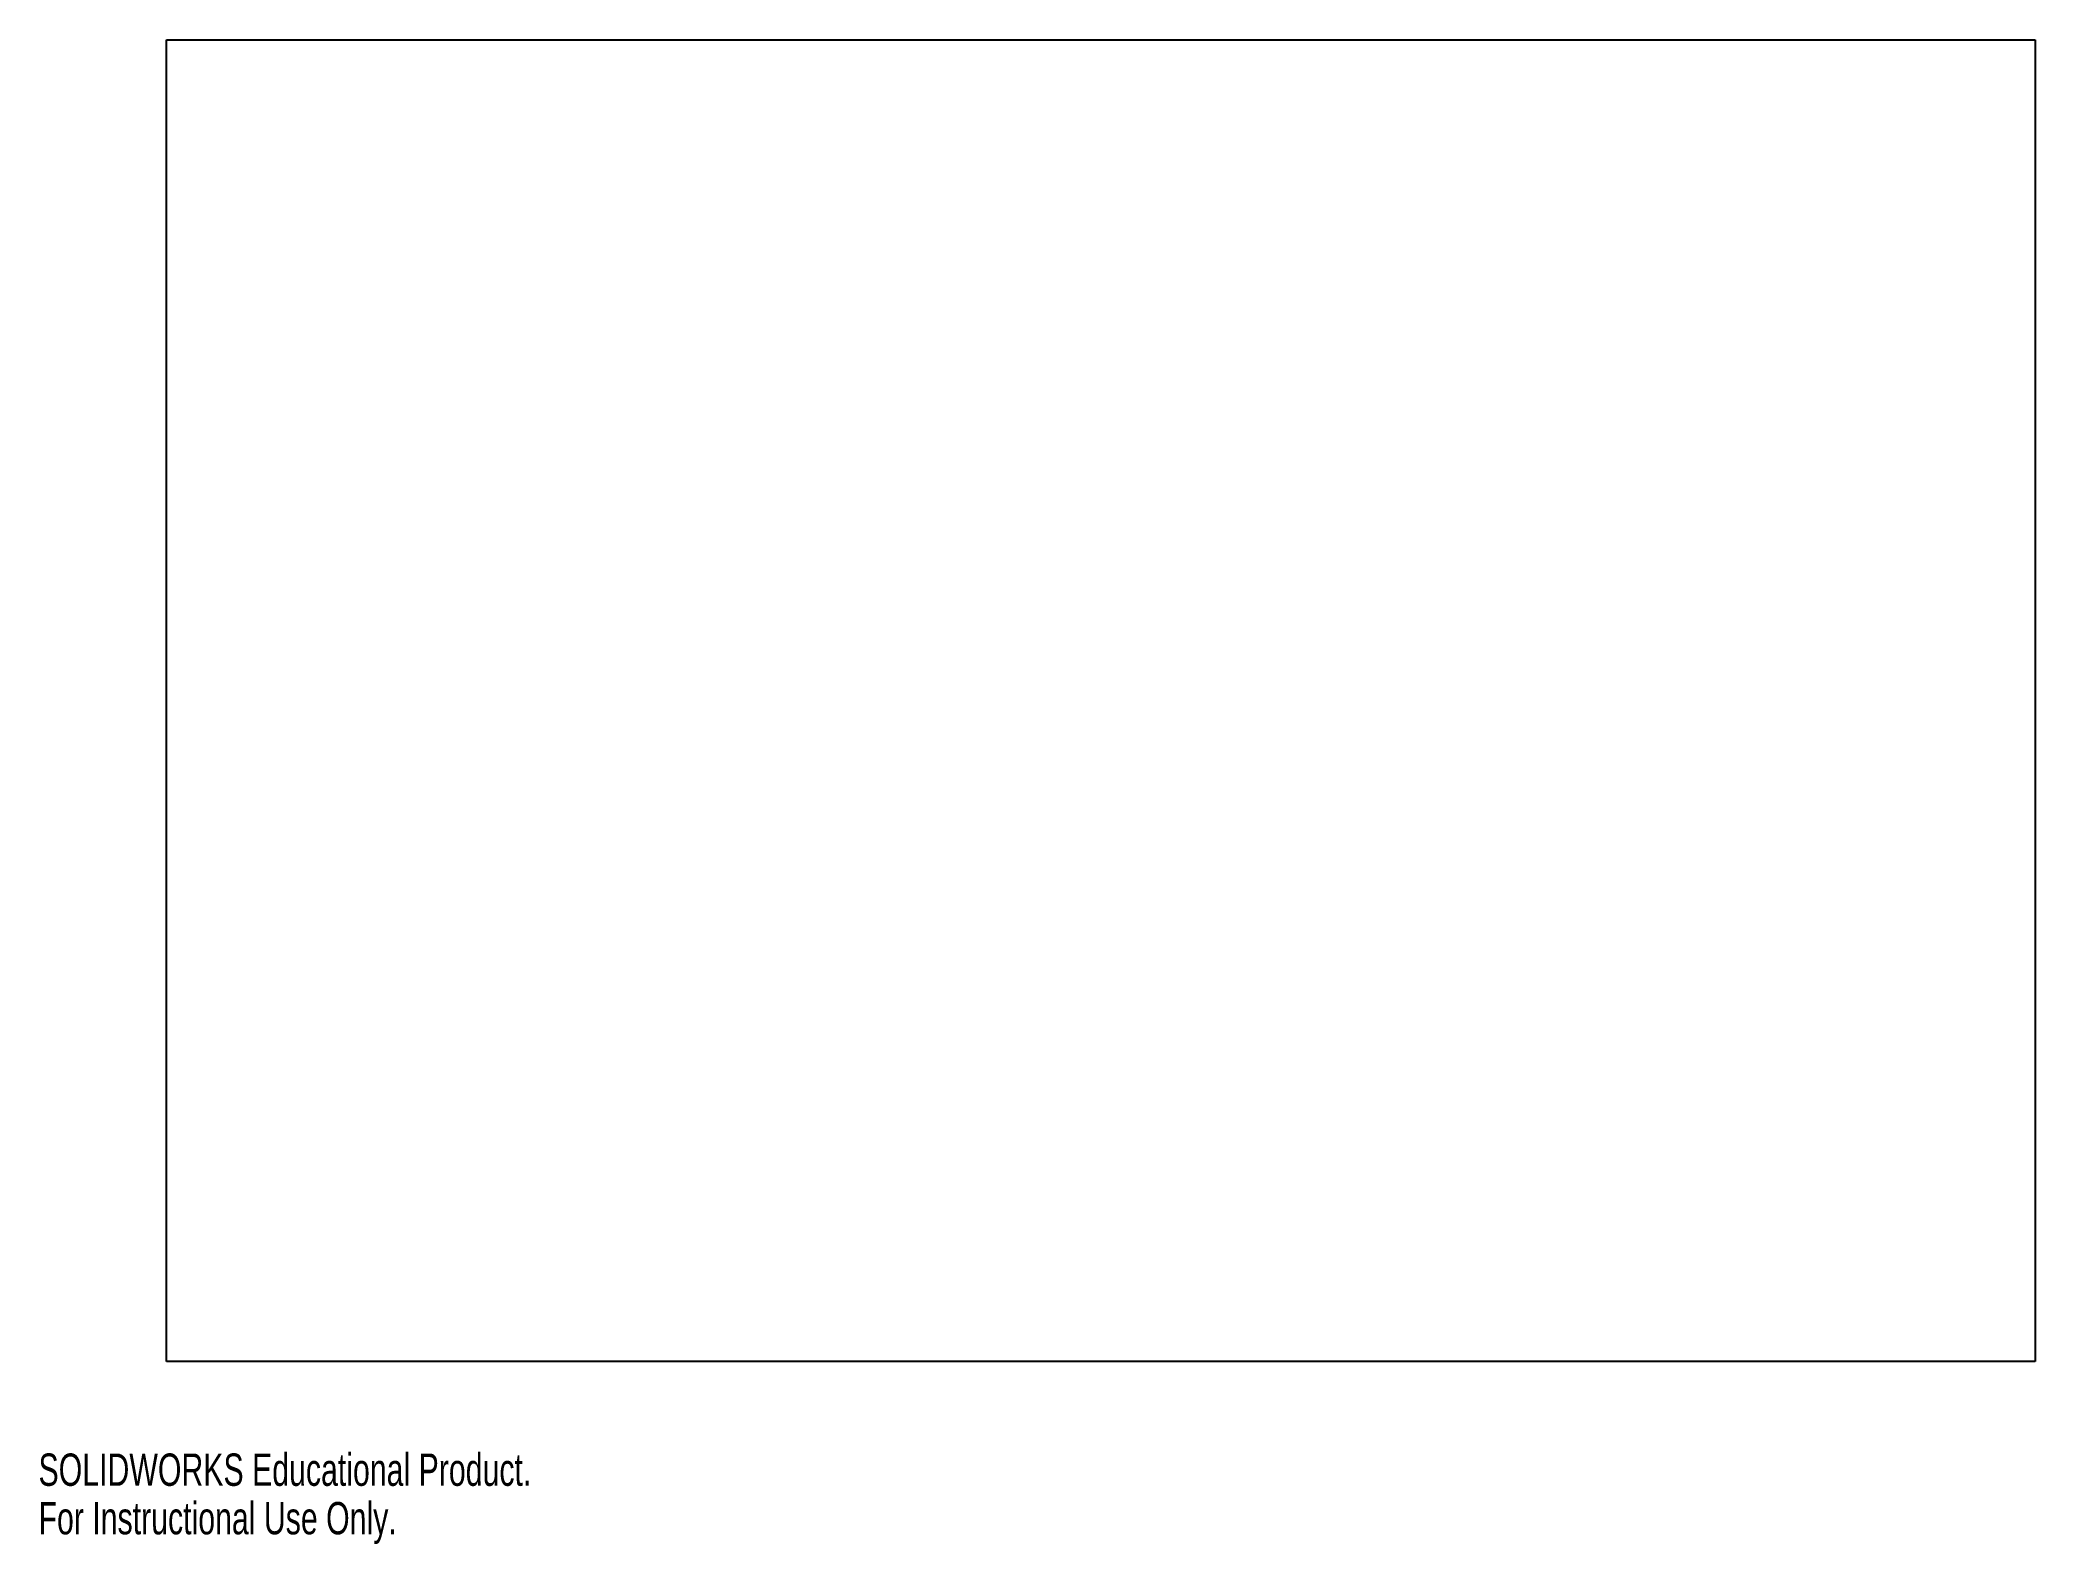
# Model space of a CAD drawing. Header units: inches. Extents: x 0 to 17.7, y 0 to 13.3.
import ezdxf

# ---------------------------------------------------------------- set-up
doc = ezdxf.new("R2010")
doc.units = ezdxf.units.IN
doc.header["$MEASUREMENT"] = 0
doc.styles.add('SLDTEXTSTYLE0', font='TXT', dxfattribs={"width": 0.7})

msp = doc.modelspace()

# ---------------------------------------------------------------- linework, layer by layer
at = {"color": 7, "linetype": 'Continuous', "lineweight": 25}
for p, q in [((1.132, 13.306), (17.667, 13.306)), ((1.132, 1.613), (1.132, 13.306)), ((17.667, 13.306), (17.667, 1.613)), ((17.667, 1.613), (1.132, 1.613))]:
    msp.add_line(p, q, dxfattribs=at)

# ---------------------------------------------------------------- texts
at = {"color": 7, "linetype": 'Continuous', "char_height": 0.28606, "attachment_point": 1, "style": 'SLDTEXTSTYLE0'}
for s, insert in [('SOLIDWORKS Educational Product.', (0, 0.798)), ('For Instructional Use Only.', (0, 0.369))]:
    msp.add_mtext(s, dxfattribs=dict(at, insert=insert))

doc.saveas('drawing.dxf')
